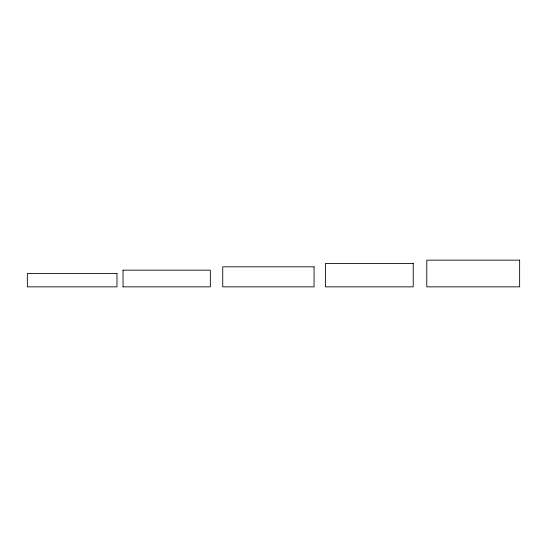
<?xml version="1.0" encoding="UTF-8"?>
<svg xmlns="http://www.w3.org/2000/svg" width="547" height="547" viewBox="0 0 547 547"><rect width="100%" height="100%" fill="white"/><g stroke="black" fill="none" stroke-linecap="round" stroke-linejoin="round"><path stroke-width="0.82" d="M123.048 270.163L210.335 270.163L210.335 286.854L123.048 286.854M123.034 270.163L123.034 286.854M519.65 260.146L426.79 260.146L426.79 286.854L519.65 286.854L519.65 260.146M413.231 263.483L325.39 263.483L325.39 286.854L413.231 286.854L413.231 263.483M314.067 266.82L222.732 266.82L222.732 286.854L314.067 286.854L314.067 266.82M116.976 273.5L27.357 273.5L27.357 286.854L116.976 286.854L116.976 273.5"/></g></svg>
